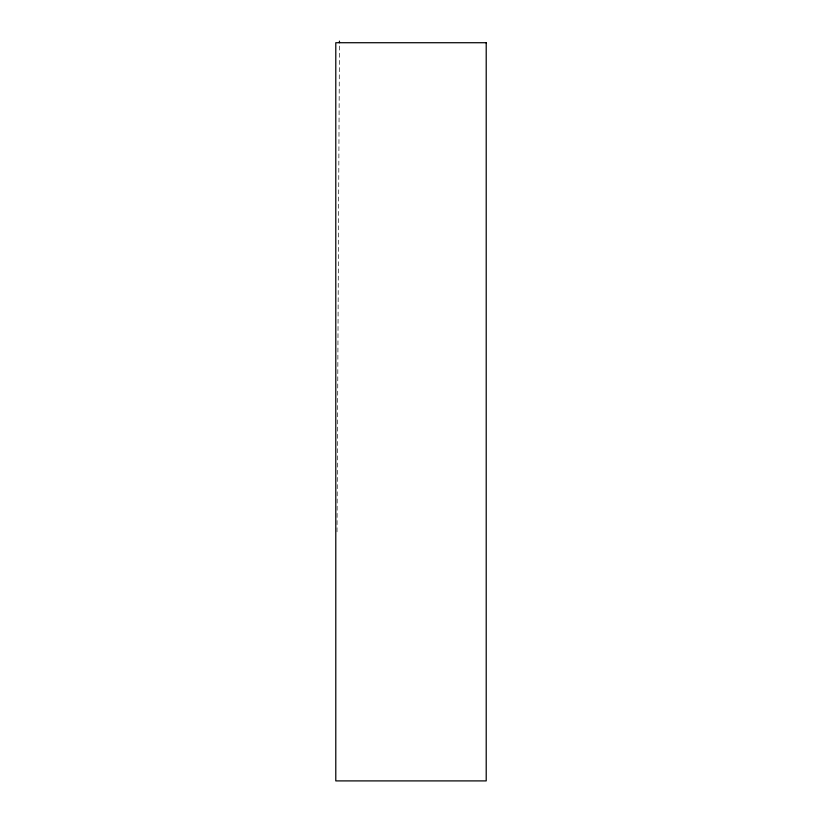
<?xml version="1.0" encoding="UTF-8"?>
<svg xmlns="http://www.w3.org/2000/svg" width="822" height="822" viewBox="0 0 822 822"><rect width="100%" height="100%" fill="white"/><g stroke="black" fill="none" stroke-linecap="round" stroke-linejoin="round"><path stroke-width="0.62" stroke-dasharray="4.11 3.08" d="M337.02 531.844L339.435 44.008"/><path stroke-width="1.23" d="M339.445 42.723L339.445 41.1M486.213 42.723L335.787 42.723L335.787 780.9L486.213 780.9L486.213 42.723"/></g></svg>
